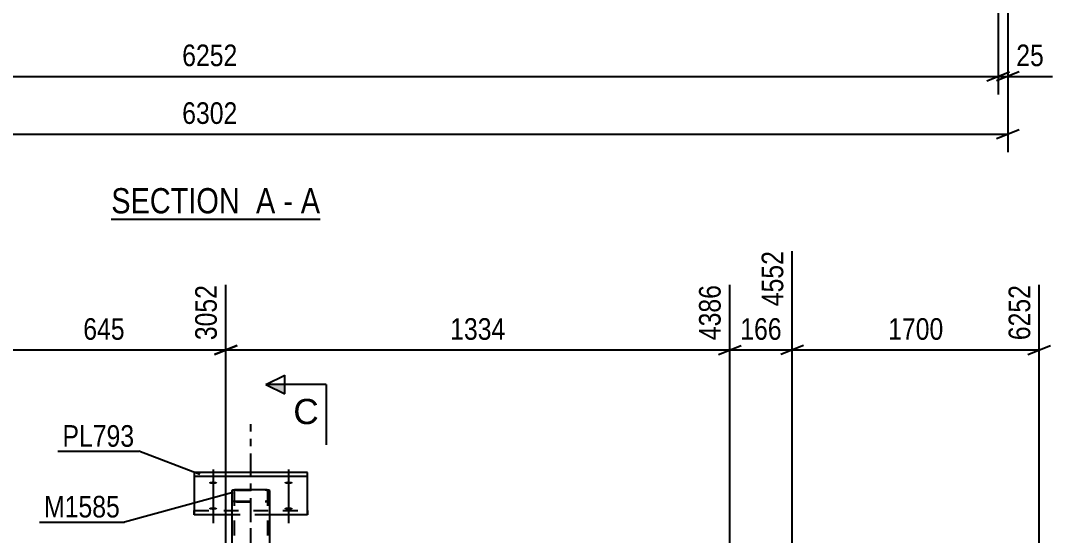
# Model space of a CAD drawing. Header units: millimetres. Extents: x 0 to 841, y 0 to 594.
# Drawn here: x 136.6 to 273.2, y 394.6 to 462.8 of the extents above; entities that cross this region are included whole.
import ezdxf

# ---------------------------------------------------------------- set-up
doc = ezdxf.new("R2010")
doc.units = ezdxf.units.MM
doc.linetypes.add('DXK_LINE_DOT2', pattern=[3.9198, 1.9599, -1.9599])
doc.linetypes.add('DXK_LINE_DOT3', pattern=[5.9187, 2.979, -0.9799, 0.9799, -0.9799])
doc.styles.add('Arial', font='ARIAL.TTF', dxfattribs={"height": 0.2})
doc.styles.add('Arial Narrow', font='ARIALN.TTF', dxfattribs={"height": 0.2})

# ---------------------------------------------------------------- blocks, each defined once
blk = doc.blocks.new('Unknown-761551059-12 - 17159')
at = {"color": 6, "linetype": 'Continuous'}
blk.add_line((148.58, 436.54), (176.23, 436.54), dxfattribs=at)
at = {"color": 0, "linetype": 'Continuous'}
for points in [[(166.69, 437.29), (166.69, 440.79), (148.58, 440.79), (148.58, 437.29)], [(170.3, 437.29), (170.3, 440.79), (167.74, 440.79), (167.74, 437.29)], [(172.62, 437.29), (172.62, 440.79), (171.35, 440.79), (171.35, 437.29)], [(176.23, 437.29), (176.23, 440.79), (173.67, 440.79), (173.67, 437.29)]]:
    blk.add_wipeout(points, dxfattribs=at)
at = {"color": 7, "linetype": 'Continuous', "style": 'Arial Narrow'}
for s, p in [('SECTION ', (148.58, 437.29)), ('A', (167.74, 437.29)), ('A', (173.67, 437.29)), ('-', (171.35, 437.29))]:
    blk.add_text(s, height=3.34, dxfattribs=at).set_placement(p)
blk = doc.blocks.new('Bolt-761551059-1360 - 1356')
at = {"linetype": 'Continuous'}
for points in [[(162.05, 401.78), (162.16, 401.77), (162.27, 401.76), (162.37, 401.74), (162.46, 401.72), (162.53, 401.69), (162.57, 401.65), (162.6, 401.62), (162.6, 401.58), (162.57, 401.54), (162.53, 401.51), (162.46, 401.48), (162.37, 401.45), (162.27, 401.43), (162.16, 401.42), (162.05, 401.42), (161.94, 401.42), (161.83, 401.43), (161.73, 401.45), (161.64, 401.48), (161.57, 401.51), (161.53, 401.54), (161.5, 401.58), (161.5, 401.62), (161.53, 401.65), (161.57, 401.69), (161.64, 401.72), (161.73, 401.74), (161.83, 401.76), (161.94, 401.77)], [(162.05, 398.36), (162.16, 398.36), (162.27, 398.35), (162.37, 398.33), (162.46, 398.3), (162.53, 398.27), (162.57, 398.24), (162.6, 398.2), (162.6, 398.16), (162.57, 398.13), (162.53, 398.09), (162.46, 398.06), (162.37, 398.04), (162.27, 398.02), (162.16, 398.01), (162.05, 398), (161.94, 398.01), (161.83, 398.02), (161.73, 398.04), (161.64, 398.06), (161.57, 398.09), (161.53, 398.13), (161.5, 398.16), (161.5, 398.2), (161.53, 398.24), (161.57, 398.27), (161.64, 398.3), (161.73, 398.33), (161.83, 398.35), (161.94, 398.36)]]:
    blk.add_hatch(color=1, dxfattribs=at).paths.add_polyline_path(points)
at = {"color": 1, "linetype": 'Continuous'}
for p, q in [((162.05, 403.35), (162.05, 399.66)), ((162.05, 399.93), (162.05, 396.24))]:
    blk.add_line(p, q, dxfattribs=at)
blk = doc.blocks.new('Bolt-761551059-1359 - 1356')
at = {"linetype": 'Continuous'}
for points in [[(172.05, 401.78), (172.16, 401.77), (172.27, 401.76), (172.37, 401.74), (172.46, 401.72), (172.53, 401.69), (172.57, 401.65), (172.6, 401.62), (172.6, 401.58), (172.57, 401.54), (172.53, 401.51), (172.46, 401.48), (172.37, 401.45), (172.27, 401.43), (172.16, 401.42), (172.05, 401.42), (171.94, 401.42), (171.83, 401.43), (171.73, 401.45), (171.64, 401.48), (171.57, 401.51), (171.53, 401.54), (171.5, 401.58), (171.5, 401.62), (171.53, 401.65), (171.57, 401.69), (171.64, 401.72), (171.73, 401.74), (171.83, 401.76), (171.94, 401.77)], [(172.05, 398.36), (172.16, 398.36), (172.27, 398.35), (172.37, 398.33), (172.46, 398.3), (172.53, 398.27), (172.57, 398.24), (172.6, 398.2), (172.6, 398.16), (172.57, 398.13), (172.53, 398.09), (172.46, 398.06), (172.37, 398.04), (172.27, 398.02), (172.16, 398.01), (172.05, 398), (171.94, 398.01), (171.83, 398.02), (171.73, 398.04), (171.64, 398.06), (171.57, 398.09), (171.53, 398.13), (171.5, 398.16), (171.5, 398.2), (171.53, 398.24), (171.57, 398.27), (171.64, 398.3), (171.73, 398.33), (171.83, 398.35), (171.94, 398.36)]]:
    blk.add_hatch(color=1, dxfattribs=at).paths.add_polyline_path(points)
at = {"color": 1, "linetype": 'Continuous'}
for p, q in [((172.05, 403.35), (172.05, 399.66)), ((172.05, 399.93), (172.05, 396.24))]:
    blk.add_line(p, q, dxfattribs=at)
blk = doc.blocks.new('Part-761551059-1386 - 1356')
at = {"color": 7, "linetype": 'DXK_LINE_DOT3'}
blk.add_line((167.05, 372.9), (167.05, 409.35), dxfattribs=at)
at = {"color": 2, "linetype": 'Continuous'}
for p, q in [((164.55, 400.51), (164.6, 400.58)), ((164.55, 400.51), (164.55, 382.58)), ((164.6, 400.58), (164.73, 400.65)), ((164.73, 400.65), (164.92, 400.69)), ((164.92, 400.69), (165.15, 400.7)), ((165.15, 400.7), (168.95, 400.7)), ((168.95, 400.7), (169.18, 400.69)), ((169.18, 400.69), (169.38, 400.65)), ((169.38, 400.65), (169.51, 400.58)), ((169.51, 400.58), (169.55, 400.51)), ((169.55, 400.51), (169.55, 381.74)), ((164.55, 382.98), (164.6, 383.05)), ((164.7, 383.1), (164.6, 383.05)), ((169.4, 383.1), (169.51, 383.05)), ((169.55, 382.98), (169.51, 383.05)), ((169.55, 381.74), (169.55, 381.74))]:
    blk.add_line(p, q, dxfattribs=at)
at = {"color": 7, "linetype": 'DXK_LINE_DOT2'}
for p, q in [((164.87, 400.55), (164.85, 400.51)), ((164.85, 400.51), (164.85, 381.74)), ((164.94, 400.58), (164.87, 400.55)), ((165.04, 400.6), (164.94, 400.58)), ((165.15, 400.61), (165.04, 400.6)), ((165.15, 400.61), (168.95, 400.61)), ((169.07, 400.6), (168.95, 400.61)), ((169.16, 400.58), (169.07, 400.6)), ((169.23, 400.55), (169.16, 400.58)), ((169.25, 400.51), (169.23, 400.55)), ((169.25, 400.51), (169.25, 381.74)), ((164.6, 399.2), (164.55, 399.27)), ((164.73, 399.13), (164.6, 399.2)), ((164.92, 399.09), (164.73, 399.13)), ((164.85, 399.27), (164.87, 399.23)), ((164.87, 399.23), (164.94, 399.2)), ((165.15, 399.08), (164.92, 399.09)), ((164.94, 399.2), (165.04, 399.18)), ((165.04, 399.18), (165.15, 399.17)), ((165.15, 399.17), (168.95, 399.17)), ((165.15, 399.08), (168.95, 399.08)), ((168.95, 399.17), (169.07, 399.18)), ((169.18, 399.09), (168.95, 399.08)), ((169.07, 399.18), (169.16, 399.2)), ((169.16, 399.2), (169.23, 399.23)), ((169.38, 399.13), (169.18, 399.09)), ((169.23, 399.23), (169.25, 399.27)), ((169.51, 399.2), (169.38, 399.13)), ((169.55, 399.27), (169.51, 399.2)), ((164.55, 382.58), (164.55, 381.74)), ((164.73, 383.11), (164.7, 383.1)), ((164.92, 383.16), (164.73, 383.12)), ((164.73, 383.11), (164.73, 383.12)), ((164.85, 382.98), (164.87, 383.01)), ((164.87, 383.01), (164.94, 383.05)), ((165.15, 383.17), (164.92, 383.16)), ((164.94, 383.05), (165.04, 383.07)), ((165.04, 383.07), (165.15, 383.08)), ((165.15, 383.17), (168.95, 383.17)), ((165.15, 383.08), (168.95, 383.08)), ((169.18, 383.16), (168.95, 383.17)), ((168.95, 383.08), (169.07, 383.07)), ((169.07, 383.07), (169.16, 383.05)), ((169.16, 383.05), (169.23, 383.01)), ((169.38, 383.12), (169.18, 383.16)), ((169.23, 383.01), (169.25, 382.98)), ((169.38, 383.12), (169.4, 383.1)), ((164.55, 381.74), (164.6, 381.67)), ((164.6, 381.67), (164.73, 381.6)), ((164.73, 381.6), (164.92, 381.56)), ((164.87, 381.7), (164.85, 381.74)), ((164.94, 381.67), (164.87, 381.7)), ((164.92, 381.56), (165.15, 381.55)), ((165.04, 381.65), (164.94, 381.67)), ((165.15, 381.64), (165.04, 381.65)), ((165.15, 381.64), (168.95, 381.64)), ((165.15, 381.55), (168.95, 381.55)), ((169.07, 381.65), (168.95, 381.64)), ((168.95, 381.55), (169.18, 381.56)), ((169.16, 381.67), (169.07, 381.65)), ((169.23, 381.7), (169.16, 381.67)), ((169.18, 381.56), (169.38, 381.6)), ((169.25, 381.74), (169.23, 381.7)), ((169.38, 381.6), (169.51, 381.67)), ((169.55, 381.74), (169.51, 381.67))]:
    blk.add_line(p, q, dxfattribs=at)
blk = doc.blocks.new('Part-761551059-1393 - 1356')
at = {"color": 7, "linetype": 'DXK_LINE_DOT3'}
blk.add_line((167.05, 362.81), (167.05, 399.26), dxfattribs=at)
at = {"color": 7, "linetype": 'DXK_LINE_DOT2'}
for p, q in [((164.55, 390.42), (164.6, 390.49)), ((164.55, 390.42), (164.55, 371.65)), ((164.6, 390.49), (164.73, 390.56)), ((164.73, 390.56), (164.92, 390.6)), ((164.87, 390.46), (164.85, 390.42)), ((164.85, 390.42), (164.85, 371.65)), ((164.94, 390.49), (164.87, 390.46)), ((164.92, 390.6), (165.15, 390.61)), ((165.04, 390.51), (164.94, 390.49)), ((165.15, 390.52), (165.04, 390.51)), ((165.15, 390.61), (168.95, 390.61)), ((165.15, 390.52), (168.95, 390.52)), ((168.95, 390.61), (169.18, 390.6)), ((169.07, 390.51), (168.95, 390.52)), ((169.16, 390.49), (169.07, 390.51)), ((169.23, 390.46), (169.16, 390.49)), ((169.18, 390.6), (169.38, 390.56)), ((169.25, 390.42), (169.23, 390.46)), ((169.25, 390.42), (169.25, 371.65)), ((169.38, 390.56), (169.51, 390.49)), ((169.51, 390.49), (169.55, 390.42)), ((169.55, 390.42), (169.55, 381.74)), ((164.6, 389.11), (164.55, 389.18)), ((164.73, 389.05), (164.6, 389.11)), ((164.92, 389), (164.73, 389.05)), ((164.85, 389.18), (164.87, 389.15)), ((164.87, 389.15), (164.94, 389.11)), ((165.15, 388.99), (164.92, 389)), ((164.94, 389.11), (165.04, 389.09)), ((165.04, 389.09), (165.15, 389.09)), ((165.15, 389.09), (168.95, 389.09)), ((165.15, 388.99), (168.95, 388.99)), ((168.95, 389.09), (169.07, 389.09)), ((169.18, 389), (168.95, 388.99)), ((169.07, 389.09), (169.16, 389.11)), ((169.16, 389.11), (169.23, 389.15)), ((169.38, 389.05), (169.18, 389)), ((169.23, 389.15), (169.25, 389.18)), ((169.51, 389.11), (169.38, 389.05)), ((169.55, 389.18), (169.51, 389.11)), ((164.6, 372.96), (164.55, 372.89)), ((164.73, 373.03), (164.6, 372.96)), ((164.92, 373.07), (164.73, 373.03)), ((164.85, 372.89), (164.87, 372.93)), ((164.87, 372.93), (164.94, 372.96)), ((165.15, 373.08), (164.92, 373.07)), ((164.94, 372.96), (165.04, 372.98)), ((165.04, 372.98), (165.15, 372.99)), ((165.15, 373.08), (168.95, 373.08)), ((165.15, 372.99), (168.95, 372.99)), ((169.18, 373.07), (168.95, 373.08)), ((168.95, 372.99), (169.07, 372.98)), ((169.07, 372.98), (169.16, 372.96)), ((169.16, 372.96), (169.23, 372.93)), ((169.38, 373.03), (169.18, 373.07)), ((169.23, 372.93), (169.25, 372.89)), ((169.51, 372.96), (169.38, 373.03)), ((169.55, 372.89), (169.51, 372.96)), ((164.55, 371.65), (164.6, 371.58)), ((164.6, 371.58), (164.73, 371.51)), ((164.87, 371.62), (164.85, 371.65)), ((164.94, 371.58), (164.87, 371.62)), ((165.04, 371.56), (164.94, 371.58)), ((165.15, 371.55), (165.04, 371.56)), ((169.07, 371.56), (168.95, 371.55)), ((169.16, 371.58), (169.07, 371.56)), ((169.23, 371.62), (169.16, 371.58)), ((169.25, 371.65), (169.23, 371.62)), ((169.38, 371.51), (169.51, 371.58)), ((169.55, 371.65), (169.51, 371.58)), ((164.73, 371.51), (164.92, 371.47)), ((164.92, 371.47), (165.15, 371.46)), ((165.15, 371.55), (168.95, 371.55)), ((165.15, 371.46), (168.95, 371.46)), ((168.95, 371.46), (169.18, 371.47)), ((169.18, 371.47), (169.38, 371.51))]:
    blk.add_line(p, q, dxfattribs=at)
at = {"color": 2, "linetype": 'Continuous'}
for p, q in [((169.55, 381.74), (169.55, 371.65)), ((169.55, 372.89), (169.55, 372.89)), ((169.55, 371.65), (169.55, 371.65))]:
    blk.add_line(p, q, dxfattribs=at)
blk = doc.blocks.new('Part-761551059-1459 - 1356')
at = {"color": 2, "linetype": 'Continuous'}
for p, q in [((159.55, 402.98), (159.55, 402.41)), ((174.55, 402.98), (159.55, 402.98)), ((174.55, 402.41), (174.55, 402.98)), ((159.55, 402.41), (159.55, 397.37)), ((174.55, 402.41), (159.55, 402.41)), ((174.55, 397.37), (174.55, 402.41)), ((164.55, 397.37), (159.55, 397.37)), ((174.55, 397.37), (169.55, 397.37))]:
    blk.add_line(p, q, dxfattribs=at)
at = {"color": 7, "linetype": 'DXK_LINE_DOT2'}
for p, q in [((159.55, 397.37), (159.55, 397.94)), ((159.55, 397.94), (174.55, 397.94)), ((174.55, 397.94), (174.55, 397.37)), ((169.55, 397.37), (164.55, 397.37))]:
    blk.add_line(p, q, dxfattribs=at)
blk = doc.blocks.new('StraightDimension-761551059-12147 - 1356')
at = {"color": 7, "linetype": 'Continuous'}
for p, q in [((238.75, 336.2), (238.75, 432.3)), ((271.45, 352.03), (271.45, 427.8)), ((240.25, 419.79), (237.25, 418.59)), ((269.95, 418.59), (272.95, 419.79)), ((238.75, 419.19), (271.45, 419.19))]:
    blk.add_line(p, q, dxfattribs=at)
at = {"color": 0}
blk.add_wipeout([(259.35, 419.94), (259.35, 424.14), (250.84, 424.14), (250.84, 419.94)], dxfattribs=at)
at = {"color": 3, "style": 'Arial Narrow'}
blk.add_text('1700', height=2.863, dxfattribs=at).set_placement((251.44, 420.54))
at = {"color": 0, "linetype": 'Continuous'}
blk.add_wipeout([(270.85, 428.4), (266.65, 428.4), (266.65, 419.89), (270.85, 419.89)], dxfattribs=at)
at = {"color": 3, "linetype": 'Continuous', "style": 'Arial Narrow'}
blk.add_text('6252', height=2.863, rotation=90.0002, dxfattribs=at).set_placement((270.25, 420.49))
blk = doc.blocks.new('StraightDimension-761551059-12148 - 1356')
at = {"color": 7, "linetype": 'Continuous'}
for p, q in [((238.75, 336.2), (238.75, 432.3)), ((230.46, 337.03), (230.46, 427.8)), ((228.96, 418.59), (231.96, 419.79)), ((240.25, 419.79), (237.25, 418.59)), ((230.46, 419.19), (238.75, 419.19))]:
    blk.add_line(p, q, dxfattribs=at)
at = {"color": 0}
blk.add_wipeout([(237.95, 419.94), (237.95, 424.14), (231.26, 424.14), (231.26, 419.94)], dxfattribs=at)
at = {"color": 3, "style": 'Arial Narrow'}
blk.add_text('166', height=2.863, dxfattribs=at).set_placement((231.86, 420.54))
at = {"color": 0, "linetype": 'Continuous'}
blk.add_wipeout([(238.15, 432.9), (233.95, 432.9), (233.95, 424.39), (238.15, 424.39)], dxfattribs=at)
at = {"color": 3, "linetype": 'Continuous', "style": 'Arial Narrow'}
blk.add_text('4552', height=2.863, rotation=90.0002, dxfattribs=at).set_placement((237.55, 424.99))
blk = doc.blocks.new('StraightDimension-761551059-12149 - 1356')
at = {"color": 7, "linetype": 'Continuous'}
for p, q in [((163.75, 337.02), (163.75, 427.8)), ((230.46, 337.03), (230.46, 427.8)), ((165.25, 419.79), (162.25, 418.59)), ((228.96, 418.59), (231.96, 419.79)), ((163.75, 419.19), (230.46, 419.19))]:
    blk.add_line(p, q, dxfattribs=at)
at = {"color": 0}
blk.add_wipeout([(201.36, 419.94), (201.36, 424.14), (192.85, 424.14), (192.85, 419.94)], dxfattribs=at)
at = {"color": 3, "style": 'Arial Narrow'}
blk.add_text('1334', height=2.863, dxfattribs=at).set_placement((193.45, 420.54))
at = {"color": 0, "linetype": 'Continuous'}
blk.add_wipeout([(229.86, 428.4), (225.66, 428.4), (225.66, 419.89), (229.86, 419.89)], dxfattribs=at)
at = {"color": 3, "linetype": 'Continuous', "style": 'Arial Narrow'}
blk.add_text('4386', height=2.863, rotation=90.0002, dxfattribs=at).set_placement((229.26, 420.49))
blk = doc.blocks.new('StraightDimension-761551059-12150 - 1356')
at = {"color": 7, "linetype": 'Continuous'}
for p, q in [((131.48, 352.03), (131.48, 427.8)), ((163.75, 337.02), (163.75, 427.8)), ((132.98, 419.79), (129.98, 418.59)), ((162.25, 418.59), (165.25, 419.79)), ((131.48, 419.19), (163.75, 419.19))]:
    blk.add_line(p, q, dxfattribs=at)
at = {"color": 0}
blk.add_wipeout([(150.96, 419.94), (150.96, 424.14), (144.27, 424.14), (144.27, 419.94)], dxfattribs=at)
at = {"color": 3, "style": 'Arial Narrow'}
blk.add_text('645', height=2.863, dxfattribs=at).set_placement((144.87, 420.54))
at = {"color": 0, "linetype": 'Continuous'}
blk.add_wipeout([(163.15, 428.4), (158.95, 428.4), (158.95, 419.89), (163.15, 419.89)], dxfattribs=at)
at = {"color": 3, "linetype": 'Continuous', "style": 'Arial Narrow'}
blk.add_text('3052', height=2.863, rotation=90.0002, dxfattribs=at).set_placement((162.55, 420.49))
blk = doc.blocks.new('StraightDimension-761551059-18227 - 17159')
at = {"color": 7, "linetype": 'Continuous'}
for p, q in [((267.27, 513.1), (267.27, 445.39)), ((265.77, 447.19), (268.77, 448.39)), ((55.97, 447.79), (267.27, 447.79))]:
    blk.add_line(p, q, dxfattribs=at)
at = {"color": 0}
blk.add_wipeout([(165.88, 448.54), (165.88, 452.74), (157.37, 452.74), (157.37, 448.54)], dxfattribs=at)
at = {"color": 3, "style": 'Arial Narrow'}
blk.add_text('6302', height=2.863, dxfattribs=at).set_placement((157.97, 449.14))
blk = doc.blocks.new('StraightDimension-761551059-18173 - 17159')
at = {"color": 7, "linetype": 'Continuous'}
for p, q in [((266.02, 513.06), (266.02, 453.04)), ((57.22, 455.44), (266.02, 455.44)), ((264.52, 454.84), (267.52, 456.04))]:
    blk.add_line(p, q, dxfattribs=at)
at = {"color": 0}
blk.add_wipeout([(165.88, 456.19), (165.88, 460.39), (157.37, 460.39), (157.37, 456.19)], dxfattribs=at)
at = {"color": 3, "style": 'Arial Narrow'}
blk.add_text('6252', height=2.863, dxfattribs=at).set_placement((157.97, 456.79))
blk = doc.blocks.new('StraightDimension-761551059-18172 - 17159')
at = {"color": 7, "linetype": 'Continuous'}
for p, q in [((266.02, 513.06), (266.02, 453.04)), ((267.27, 513.1), (267.27, 453.04)), ((264.52, 454.84), (267.52, 456.04)), ((268.77, 456.04), (265.77, 454.84)), ((266.02, 455.44), (267.27, 455.44)), ((267.27, 455.44), (273.18, 455.44)), ((267.27, 455.44), (273.18, 455.44))]:
    blk.add_line(p, q, dxfattribs=at)
at = {"color": 0}
blk.add_wipeout([(272.66, 456.19), (272.66, 460.39), (267.8, 460.39), (267.8, 456.19)], dxfattribs=at)
at = {"color": 3, "style": 'Arial Narrow'}
blk.add_text('25', height=2.863, dxfattribs=at).set_placement((268.4, 456.79))
blk = doc.blocks.new('Mark-761551059-1381 - 1356')
at = {"color": 0}
blk.add_wipeout([(149.73, 397), (149.73, 400), (139.68, 400), (139.68, 397)], dxfattribs=at)
blk.add_wipeout([(149.73, 397), (149.73, 400), (139.68, 400), (139.68, 397)], dxfattribs=at)
at = {"color": 30, "linetype": 'Continuous'}
for p in [(164.67, 400.3), (139.08, 396.4)]:
    blk.add_line(p, (150.33, 396.4), dxfattribs=at)
at = {"color": 3, "style": 'Arial Narrow'}
blk.add_text('M1585', height=2.863, dxfattribs=at).set_placement((139.68, 397))
blk = doc.blocks.new('Mark-761551059-1455 - 1356')
at = {"color": 0}
blk.add_wipeout([(151.63, 406.37), (151.63, 409.37), (142.12, 409.37), (142.12, 406.37)], dxfattribs=at)
blk.add_wipeout([(151.63, 406.37), (151.63, 409.37), (142.12, 409.37), (142.12, 406.37)], dxfattribs=at)
at = {"color": 30, "linetype": 'Continuous'}
for p in [(141.52, 405.77), (160.3, 402.68)]:
    blk.add_line(p, (152.23, 405.77), dxfattribs=at)
at = {"color": 3, "style": 'Arial Narrow'}
blk.add_text('PL793', height=2.863, dxfattribs=at).set_placement((142.12, 406.37))
blk = doc.blocks.new('SectionMark-761551059-21529 - 1356')
at = {"linetype": 'Continuous'}
blk.add_hatch(color=6, dxfattribs=at).paths.add_polyline_path([(171.55, 414.62), (171.55, 413.37), (169.05, 414.62)])
at = {"color": 6, "linetype": 'Continuous'}
for p, q in [((169.05, 414.62), (171.55, 415.87)), ((171.55, 413.37), (171.55, 415.87)), ((177.05, 414.62), (169.05, 414.62)), ((169.05, 414.62), (171.55, 413.37)), ((177.05, 414.62), (177.05, 406.62))]:
    blk.add_line(p, q, dxfattribs=at)
at = {"color": 0, "linetype": 'Continuous'}
blk.add_wipeout([(176.05, 409.37), (176.05, 412.87), (172.68, 412.87), (172.68, 409.37)], dxfattribs=at)
at = {"color": 3, "linetype": 'Continuous', "style": 'Arial'}
blk.add_text('C', height=3.34, dxfattribs=at).set_placement((172.68, 409.37))

msp = doc.modelspace()

# ---------------------------------------------------------------- block references
for name in ['StraightDimension-761551059-18227 - 17159', 'Unknown-761551059-12 - 17159', 'StraightDimension-761551059-12147 - 1356', 'Part-761551059-1386 - 1356', 'Part-761551059-1459 - 1356', 'Bolt-761551059-1360 - 1356', 'Bolt-761551059-1359 - 1356', 'Part-761551059-1393 - 1356']:
    msp.add_blockref(name, (0, 0))

# ---------------------------------------------------------------- next in the draw order: block references
for name in ['StraightDimension-761551059-18173 - 17159', 'StraightDimension-761551059-12148 - 1356']:
    msp.add_blockref(name, (0, 0))

# ---------------------------------------------------------------- next in the draw order: block references
for name in ['StraightDimension-761551059-18172 - 17159', 'StraightDimension-761551059-12149 - 1356']:
    msp.add_blockref(name, (0, 0))

# ---------------------------------------------------------------- next in the draw order: block references
for name in ['StraightDimension-761551059-12150 - 1356', 'SectionMark-761551059-21529 - 1356']:
    msp.add_blockref(name, (0, 0))

# ---------------------------------------------------------------- next in the draw order: block references
for name in ['Mark-761551059-1455 - 1356', 'Mark-761551059-1381 - 1356']:
    msp.add_blockref(name, (0, 0))

doc.saveas('drawing.dxf')
